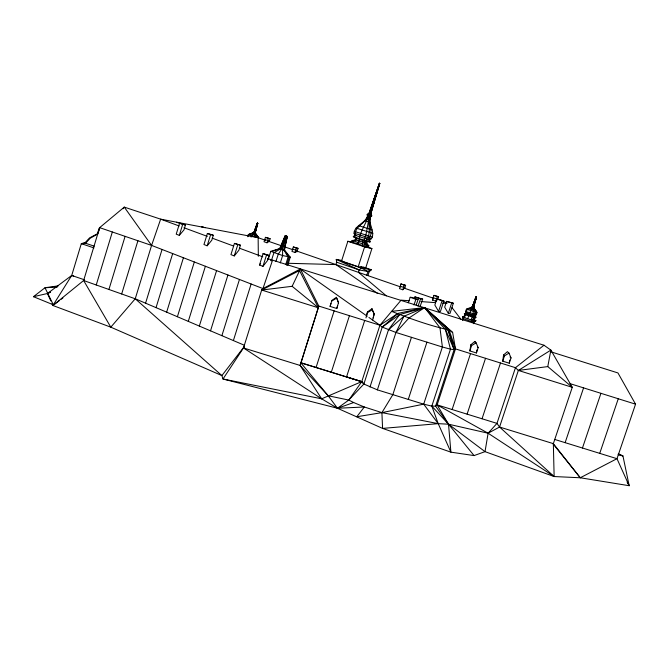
<?xml version="1.0" encoding="UTF-8"?>
<svg xmlns="http://www.w3.org/2000/svg" width="669" height="669" viewBox="0 0 669 669"><rect width="100%" height="100%" fill="white"/><g stroke="black" fill="none" stroke-linecap="round" stroke-linejoin="round"><path stroke-width="1" d="M330.971 303.425L330.093 306.41L336.8 308.509L338.531 302.539L336.775 298.165M370.601 226.791L369.689 222.175L370.074 217.818M338.522 303.124L336.423 297.295L331.857 300.44L330.093 306.41M379.382 183.289L379.783 183.423L370.634 213.879C374.841 218.704 366.353 213.536 367.532 214.699L369.171 213.403L379.699 183.39L370.166 213.729C367.524 222.3 367.565 231.892 364.036 240.221L363.066 240.656L356.46 238.465L353.299 236.583L354.846 235.237L369.639 239.895L371.512 238.649C375.518 231.691 368.042 224.341 370.417 217.032L371.721 216.045L370.835 213.938L379.407 183.298L368.97 213.336L367.03 214.54L367.515 216.104C365.199 223.463 354.804 225.119 354.026 233.147L354.846 235.237M254.864 233.907L255.901 234.284L258.702 237.612L254.437 236.65L254.688 232.753L257.573 223.27M462.664 320.551L463.441 317.29M472.122 319.431L475.902 320.744L474.338 321.756L472.122 321.73L472.281 320.367M509.268 363.217L511.024 357.915L509 353.123L507.411 351.66L503.573 354.98L502.72 361.168L509.268 363.217L509.678 360.123M476.42 352.973L478.168 347.646L476.127 342.846L474.839 341.474L470.867 344.761L469.839 350.907L476.42 352.973L476.913 349.895M618.323 453.699L622.948 455.949L629.178 485.711L580.266 477.766L554.133 476.545L553.347 443.647L572.271 387.318L547.786 366.595L550.88 350.104L543.989 345.229L267.617 258.602M554.133 476.545L488.111 433.219L448.523 424.196L438.228 423.653L381.907 412.631L364.321 406.995L337.469 408.257L321.664 398.816L300.122 365.45L318.812 306.076L300.356 269.013L262.967 288.582L261.679 290.045L243.483 347.955L222.986 379.005L337.469 408.257L382.584 428.403L450.898 452.152L474.062 455.589L485.025 451.65L554.133 476.545L499.551 427.031L496.975 423.385L437.125 404.896L435.594 406.15L431.823 406.116L423.694 404.168L377.375 389.868L363.869 384.039L361.737 381.664L346.55 376.906L364.697 320.451M286.549 238.239L287.026 236.324L284.509 250.097L290.246 257.113L287.787 265.309M474.371 315.693L475.968 317.231L475.233 317.675L474.354 320.351L471.093 319.832L473.067 314.129C473.736 308.376 473.142 302.597 476.353 297.028L473.468 307.339C476.679 310.483 467.991 307.79 472.247 306.954L475.994 296.902L476.512 297.061L473.593 307.355L476.98 312.364L476.437 314.706L475.132 315.342L473.451 315.191L466.176 312.674L465.482 311.428L466.444 309.212L468.183 308.401L471.879 308.024M287.402 236.475L283.949 250.064L288.063 257.03L285.83 264.38M337.469 408.257L348.758 400.07L361.737 381.664L379.925 325.226L397.988 313.401L424.648 307.573L439.959 327.81L442.385 347.002L423.694 404.168L381.907 412.631L356.794 416.754L364.321 406.995L353.675 402.546L337.469 408.257L328.195 395.755L300.122 365.45L318.812 306.076L379.925 325.226L382.242 327.099L395.956 332.468L442.385 347.002L450.471 349.176L454.134 349.586L455.48 348.892L515.465 367.691L518.358 370.434L572.271 387.318L550.88 350.104L518.358 370.434L499.551 427.031L488.111 433.219L485.025 451.65L448.523 424.196L431.823 406.116L450.471 349.176L445.395 329.324L424.648 307.573L391.633 311.369C409.888 318.528 428.653 325.343 447.896 329.708L448.907 329.307L452.637 332.501L455.48 348.892L437.125 404.896L448.523 424.196L474.062 455.589M373.151 317.984L374.18 313.97L371.956 308.71L367.54 311.888L366.487 315.893M258.702 237.612L255.19 232.854L257.766 223.321L257.281 223.17L253.927 232.486L248.341 234.493L247.764 235.864M367.231 241.785L366.796 243.315L368.862 245.774L368.301 247.538L362.205 245.941L363.066 240.656L370.116 241.869L369.639 239.895M268.102 259.513L270.794 251.327L279.65 248.642L285.094 235.772L286.499 236.257L282.594 249.688L282.611 255.558L280.319 262.917M336.8 308.509L337.661 305.524M473.368 320.275L474.89 317.131L474.296 315.266L475.416 314.606L475.994 312.264L473.501 307.322L476.479 297.044L473.343 307.33L475.007 312.164L474.388 314.505L473.451 315.191L473.794 317.039L472.373 320.192M379.783 183.423L370.71 213.896L371.22 215.886L370.108 216.94C367.323 224.199 374.841 233.765 368.05 239.494L368.31 241.425L365.985 241.484L365.542 243.014L367.055 245.347L366.487 247.12M300.774 362.757L361.737 381.664L300.774 362.757L328.195 395.755L348.758 400.07L363.869 384.039L361.745 381.598L321.664 398.816L222.986 379.005L221.882 375.577L110.803 327.174L52.884 305.49L71.717 275.452L81.317 243.641L84.244 242.805L85.582 243.257L90.173 238.239L97.749 233.999L99.648 228.38L99.229 228.179L97.348 233.799L89.587 237.896L84.913 242.839M179.125 225.963L160.652 219.156L124.275 207.114L99.639 227.644L83.633 280.52L52.884 305.49L52.048 303.651M96.244 284.986L112.333 231.984M286.675 265.3L289.159 257.072L284.225 250.081L287.277 236.458L285.228 235.789L279.935 248.667L272.852 251.092M108.922 289.468L125.095 236.349M121.666 293.975L137.923 240.74M244.168 345.162L135.238 298.784L83.633 280.52L110.803 327.174L135.238 298.784L151.587 245.414L160.652 219.156L258.142 237.721L265.618 240.305M145.566 303.182L162.057 249.47M179.568 223.279L176.223 234.158L179.309 235.363L183.958 229.91L185.447 225.068L179.568 223.279L185.447 225.068M156.036 307.64L172.677 253.584M179.309 235.363L182.662 224.466M166.64 312.155L183.431 257.749M177.394 316.73L194.328 261.98M207.382 233.473L203.961 244.528L207.173 245.791L211.797 240.204L213.327 235.279L207.382 233.473L213.327 235.279M207.173 245.791L210.601 234.702M188.29 321.371L205.383 266.262M199.329 326.071L216.58 270.602M234.443 243.399L230.947 254.63L234.284 255.934L238.892 250.223L240.455 245.222L234.443 243.399L240.455 245.222M210.526 330.837L227.937 275.001M234.284 255.934L237.796 244.67M221.882 335.671L239.452 279.466M372.926 204.915L373.837 201.979M375.058 198.057L379.641 183.373L370.434 213.812L370.718 215.736L369.798 216.84C367.105 223.981 372.064 233.038 366.445 239.092L366.487 240.974L370.116 241.869L367.323 241.484M265.426 237.361L264.046 241.76L267.031 242.788L269.44 240.932L270.134 238.741L265.426 237.361L270.134 238.741M233.389 340.571L251.126 283.991M259.488 264.999L263.068 253.584L269.139 255.424L267.541 260.509L262.959 266.354L259.488 264.999L260.634 263.544M268.411 238.381L267.031 242.788L268.42 241.275L281.139 245.665M262.959 266.354L266.546 254.906L269.139 255.424M296.869 252.037L298.039 248.341L293.34 246.97L291.943 251.41L294.987 252.464L297.337 250.557L292.646 249.186M294.987 252.464L296.392 248.015L298.039 248.341M275.937 261.47L278.271 254.12L281.524 249.336L285.989 236.09L286.516 236.157M473.376 306.251L476.244 296.977C474.814 303.659 471.035 309.262 468.735 315.367L467.79 318.678M377.717 293.549L335.913 264.573L336.666 262.189L336.239 259.405L341.918 260.475M354.478 242.83L347.855 241.266L341.558 261.027L358.233 266.747L365.659 268.102L371.914 248.575L366.094 246.627M353.299 236.583L356.46 238.465L355.933 239.97L352.053 240.514L351.484 242.278L352.555 242.705L353.123 240.932L355.933 239.97L366.796 243.315L366.035 243.023M316.069 367.482L334.14 310.876M357.371 244.327L359.755 239.561L359.194 238.607C361.118 229.793 366.813 222.041 369.631 213.553L379.524 183.331M358.233 266.747L364.588 246.878L371.914 248.575M364.655 246.694L365.224 244.921L364.279 242.705L364.739 241.174L366.487 240.974L354.378 237.002L355.791 235.597C353.14 226.816 365.742 223.772 367.707 216.171L367.331 214.64L369.096 213.378L379.407 183.298M367.95 275.519L369.171 271.698L371.387 269.791L361.118 267.943L359.245 269.967L358.475 272.367L386.322 295.832M473.359 306.243L476.311 296.994M331.322 372.198L349.435 315.668M366.746 275.319L367.967 271.489L370.141 269.574M365.96 317.9L367.54 311.888M255.065 230.73L257.481 223.22L255.048 232.845L257.214 237.319M372.633 319.991L374.18 313.97M363.869 384.039L382.242 327.099L397.988 313.401M400.982 284.007L399.493 288.623L402.788 289.769L404.87 287.653L405.615 285.354L400.982 284.007L405.615 285.354M369.99 387.025L388.497 329.767L399.652 314.555L424.648 307.573L452.637 332.501M402.788 289.769L404.277 285.145M377.375 389.868L395.956 332.468L403.9 316.278L424.648 307.573L448.907 329.307L455.48 348.892L447.896 329.708L424.648 307.573L408.91 318.051L395.956 332.468M271.271 260.935L273.939 252.69L280.445 248.977L285.479 235.923M411.46 337.318L392.845 394.643L381.907 412.631L382.584 428.403L438.228 423.653L450.898 452.152L448.523 424.196L435.594 406.15L454.134 349.586L447.896 329.708M432.45 300.03L433.964 295.363L438.58 296.693L437.827 299.026L435.828 301.201L432.45 300.03L433.253 298.892M438.58 296.693L437.342 296.526L435.828 301.201L437.033 299.486L436.589 298.859L433.211 297.697L433.663 298.324M436.798 299.018L434.842 305.022L438.58 311.394L440.428 311.478L443.856 300.95L436.798 299.018L443.856 300.95M408.282 399.418L426.939 342.168M438.58 311.394L442.025 300.807M446.574 301.385L444.684 307.163L448.297 313.326L450.02 313.385L453.339 303.233L446.574 301.385L453.339 303.233M448.297 313.326L451.634 303.107M465.473 313.87L464.353 313.769L465.373 314.848L464.495 317.532L463.818 317.215L464.696 314.539L464.353 313.769L466.82 313.36M473.702 323.679L474.338 321.756L475.692 320.744M469.839 350.907L471.586 345.58L476.127 342.846M452.127 409.528L470.516 353.608M257.448 223.229C256.587 228.622 253.977 232.921 251.084 237.077M467.096 414.153L485.527 358.308M482.04 418.769L500.496 362.999M502.72 361.168L504.476 355.858L509 353.123M257.414 223.203L253.618 233.657M370.166 213.729C372.265 214.389 367.925 213.01 369.372 213.47L379.465 183.323M565.129 442.661L583.577 387.878M582.456 448.021L600.946 393.322M599.742 453.356L618.265 398.749M551.264 351.927L617.947 372.942L635.55 404.168L616.985 458.691L629.178 485.711L627.129 482.132M408.299 302.773L410.189 297.279L412.405 297.471L418.083 299.495L416.151 305.114M414.312 298.692L414.931 296.894L422.666 299.076L420.132 306.435M413.952 304.98L415.901 299.327L418.083 299.495M418.008 306.318L420.55 298.901L422.666 299.076M472.958 306.101L476.512 297.061M355.189 239.678L355.724 238.172M467.455 309.321L472.356 306.962L476.144 296.936L472.105 308.292M471.152 307.865L472.373 306.971L476.027 296.919L472.481 306.979L471.469 307.907M280.219 248.684L285.362 235.806L286.006 235.981M247.881 236.759L248.734 234.694L253.977 232.511L257.297 223.178L257.791 223.329L255.24 232.879L255.901 234.284L252.573 233.28L253.058 233.381M365.341 220.787L367.465 216.99M261.679 290.045L299.478 270.527L318.461 307.832L261.679 290.045L292.144 286.299L300.356 269.013L367.222 316.253M370.3 269.423L369.171 271.698L359.245 269.967L336.666 262.189M321.664 398.816L243.483 347.955L244.536 346.35M244.436 346.358L221.882 375.577L135.238 298.784M122.987 208.745L124.275 207.114L151.587 245.414L262.967 288.582L272.475 260.392L270.418 260.216M464.403 317.039L462.588 316.989L463.291 318.653L472.122 321.73L473.251 320.702L475.902 320.744M388.497 329.767L403.9 316.278M371.412 215.945L370.417 217.032L367.515 216.104M543.989 345.229L515.465 367.691L496.975 423.385L488.111 433.219L437.125 404.896M57.291 287.051L44.999 287.745L53.319 304.796L33.45 296.693L44.999 287.745L58.337 285.855M52.884 305.49L59.566 300.481M61.239 299.227L62.903 297.973M472.122 321.73L473.485 320.71M33.45 296.693L47.424 293.515L71.717 275.452L73.632 276.046M473.501 307.322L472.331 306.987L467.121 309.513L466.184 311.746L466.536 313.544L465.097 314.104L472.389 316.638L475.968 317.231L474.898 316.303L475.584 316.613L465.047 313.468M382.242 327.099L399.652 314.555M331.807 301.017L336.382 298.249M367.691 312.532L372.257 309.772L371.956 308.71M552.962 443.764L580.266 477.766L616.985 458.691L554.509 439.382M50.785 300.883L47.424 293.515L50.217 292.11M47.424 293.515L50.259 292.37M518.358 370.434L547.786 366.595M288.372 263.293L335.913 264.573M290.246 257.113L282.611 255.558L270.794 251.327M83.29 243.742L81.317 243.641L93.986 247.923M279.935 248.667L284.509 250.097L283.715 249.763M409.445 300.749L401.116 300.147L379.925 325.226L368.92 317.449M420.885 301.577L435.452 302.631M442.727 303.157L446.892 303.458M463.818 317.215L464.838 317.307M465.716 314.631L464.696 314.539L475.233 317.675L474.547 317.365M467.037 312.757L466.176 312.674L465.959 313.276L473.267 315.81L474.948 315.96L475.132 315.342L474.555 315.082M476.98 312.364L466.444 309.212L468.459 309.429M469.68 308.568L468.183 308.401L476.035 310.759L475.525 310.533M436.589 298.859L437.827 299.026M400.238 286.324L404.87 287.653M265.442 240.246L264.74 239.561L269.44 240.932M368.862 245.774L352.053 240.514M371.512 238.649L354.026 233.147M372.39 237.077L354.227 231.349M618.072 454.669L622.948 455.949L619.971 454.987M372.842 233.356L356.025 228.037M372.023 229.868L358.735 225.662M286.499 236.257L287.143 236.441M254.454 232.603L253.927 232.486L255.19 232.854M366.754 218.562L369.765 219.532M243.483 347.955L300.122 365.45M499.551 427.031L553.347 443.647L580.266 477.766M570.038 383.638L635.55 404.168M355.423 243.048L358.333 244.026M357.639 243.901L362.414 245.498M363.376 245.824L367.206 247.104M347.855 241.266L364.588 246.878M84.244 242.805L94.237 246.175M363.568 267.115L371.387 269.791M360.825 266.446L364.697 267.767M99.639 227.644L151.587 245.414M71.717 275.452L84.344 279.776M369.689 222.175L364.772 220.619M293.34 246.97L296.392 248.015M433.964 295.363L437.342 296.526M254.437 236.65L248.341 234.493M205.099 227.711L201.653 226.766L203.543 227.418M285.053 247.012L292.871 249.713M295.807 250.724L400.773 286.968M403.725 287.988L433.236 298.173M443.07 301.577L447.009 302.932M178.28 222.56L180.229 223.237M176.566 222.233L178.531 222.911M462.588 316.989L473.251 320.702M414.931 296.894L420.55 298.901M410.189 297.279L415.901 299.327M183.992 227.761L207.331 236.366M212.19 238.156L233.581 246.05M239.418 248.199L262.758 256.804M263.068 253.584L266.546 254.906M475.726 314.38L476.437 314.706L465.482 311.428M359.245 269.967L336.239 259.405L361.118 267.943L367.967 271.489M473.677 320.033L474.354 320.351M257.44 235.948L250.014 233.765M348.758 400.07L353.675 402.546M292.144 286.299L318.461 307.832M510.087 357.029L511.024 357.915M503.573 354.98L504.476 355.858M267.717 240.589L268.42 241.275M295.69 250.239L296.35 250.917M477.407 346.818L478.168 347.646M470.867 344.761L471.586 345.58M475.015 309.939L473.468 307.339M403.532 287.453L404.034 288.096M452.068 307.681L460.74 319.071M423.694 404.168L438.228 423.653L431.823 406.116M474.839 341.474L475.701 343.256M372.257 309.772L374.364 314.622M445.395 329.324L454.134 349.586M462.806 316.997L463.291 318.653M255.424 234.192L255.048 232.845L257.716 223.312L255.098 231.783L257.624 223.27L254.847 232.804L255.725 237.027M258.142 237.721L258.334 256.294M257.339 223.187L254.103 232.519L257.356 223.187"/></g></svg>
